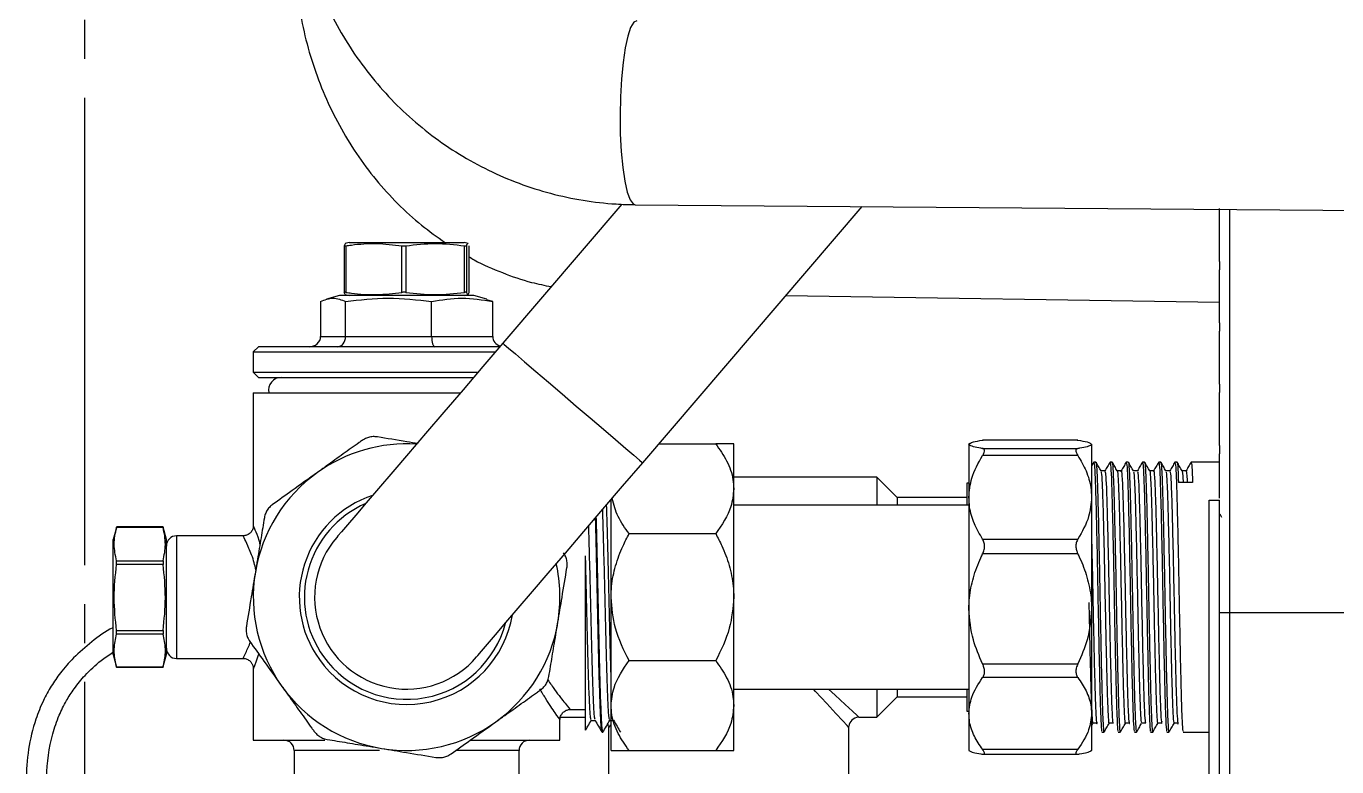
# Model space of a CAD drawing. Extents: x 75 to 2075, y 25 to 1460.
# Drawn here: x 930.8 to 1144.5, y 744.3 to 865.1 of the extents above; entities that cross this region are included whole.
import ezdxf

# ---------------------------------------------------------------- set-up
doc = ezdxf.new("R2010")
doc.units = 0
doc.header["$LTSCALE"] = 5
doc.linetypes.add('SLD-KATı', pattern=[0])
doc.linetypes.add('SLD-MERKEZ', pattern=[19.05, 15.24, -1.27, 1.27, -1.27])
doc.layers.get('0').update_dxf_attribs({"linetype": 'CONTINUOUS'})

msp = doc.modelspace()

# ---------------------------------------------------------------- linework, layer by layer
at = {"color": 7, "linetype": 'SLD-MERKEZ'}
msp.add_line((940.372, 1043.901), (940.372, 444.835), dxfattribs=at)
at = {"color": 7, "linetype": 'SLD-KATı'}
for p, q in [((1027.952, 836.06), (1008.56, 813.392)), ((1030.143, 835.981), (1162.033, 834.951)), ((1031.356, 793.89), (1067.117, 835.692)), ((1125.372, 826.714), (1125.372, 835.34)), ((982.669, 829.28), (982.669, 821.68)), ((982.864, 829.617), (982.67, 829.282)), ((983.494, 829.813), (982.858, 829.642)), ((982.981, 829.282), (982.981, 821.677)), ((983.494, 829.813), (987.871, 829.813)), ((987.871, 829.813), (1002.25, 829.813)), ((992.097, 821.677), (992.097, 829.282)), ((992.764, 829.282), (992.764, 821.677)), ((1002.886, 829.642), (1002.25, 829.813)), ((1002.299, 821.677), (1002.299, 829.282)), ((1002.655, 829.282), (1002.655, 821.677)), ((1003.074, 821.677), (1003.074, 829.282)), ((1003.074, 821.68), (1003.074, 829.28)), ((1125.372, 826.714), (1125.372, 825.34)), ((1125.372, 816.714), (1125.372, 825.34)), ((981.927, 821.146), (979.81, 820.579)), ((1003.817, 821.146), (981.927, 821.146)), ((982.864, 821.342), (982.67, 821.677)), ((982.858, 821.317), (983.494, 821.146)), ((1002.25, 821.146), (1002.886, 821.317)), ((1005.934, 820.579), (1003.817, 821.146)), ((1054.706, 821.185), (1125.372, 820.081)), ((978.842, 820.211), (978.842, 814.479)), ((982.92, 814.479), (982.92, 820.211)), ((996.95, 814.479), (996.95, 820.211)), ((1006.902, 820.211), (1005.903, 820.465)), ((1006.902, 814.479), (1006.902, 820.211)), ((1125.372, 816.714), (1125.372, 815.34)), ((978.842, 814.479), (982.92, 814.479)), ((982.92, 814.479), (996.95, 814.479)), ((996.95, 814.479), (1006.902, 814.479)), ((1125.372, 806.714), (1125.372, 815.34)), ((968.705, 812.813), (967.872, 811.979)), ((967.872, 811.979), (967.872, 808.646)), ((967.872, 811.979), (999.935, 811.979)), ((999.7, 812.813), (968.705, 812.813)), ((1008.064, 812.813), (999.7, 812.813)), ((999.935, 811.979), (1007.351, 811.979)), ((967.872, 808.646), (968.705, 807.813)), ((967.872, 808.646), (1004.499, 808.646)), ((968.705, 807.813), (969.69, 807.813)), ((969.69, 807.813), (1003.787, 807.813)), ((1125.372, 806.714), (1125.372, 805.34)), ((967.872, 805.313), (967.872, 783.593)), ((967.872, 805.313), (1001.648, 805.313)), ((1125.372, 796.714), (1125.372, 805.34)), ((1084.643, 797.052), (1084.539, 796.979)), ((1102.307, 797.591), (1086.77, 797.591)), ((1086.77, 797.591), (1086.86, 797.583)), ((1102.204, 797.6), (1086.86, 797.6)), ((1102.204, 797.593), (1102.307, 797.591)), ((1033.999, 796.979), (1043.263, 796.979)), ((1046.205, 789.657), (1046.205, 796.979)), ((1084.539, 796.907), (1084.539, 788.259)), ((1086.77, 796.223), (1102.307, 796.223)), ((1102.307, 795.07), (1086.77, 795.07)), ((1104.539, 796.907), (1104.539, 788.259)), ((1125.372, 796.714), (1125.372, 795.34)), ((1125.372, 788.104), (1125.372, 795.34)), ((1104.901, 794.006), (1104.539, 793.378)), ((1105.241, 794.013), (1104.911, 794.013)), ((1107.887, 794.013), (1107.557, 794.013)), ((1110.533, 794.013), (1110.203, 794.013)), ((1113.179, 794.013), (1112.849, 794.013)), ((1115.825, 794.013), (1115.495, 794.013)), ((1118.47, 794.013), (1118.141, 794.013)), ((1125.372, 794.013), (1120.786, 794.013)), ((1069.539, 791.563), (1046.205, 791.563)), ((1072.872, 788.229), (1069.539, 791.563)), ((1069.539, 791.563), (1069.539, 786.979)), ((1106.73, 792.581), (1106.075, 792.581)), ((1109.376, 792.581), (1108.721, 792.581)), ((1112.022, 792.581), (1111.367, 792.581)), ((1114.667, 792.581), (1114.013, 792.581)), ((1117.313, 792.581), (1116.659, 792.581)), ((1121.022, 790.687), (1118.707, 790.687)), ((1119.959, 792.581), (1119.304, 792.581)), ((1046.205, 771.979), (1046.205, 789.657)), ((1084.539, 790.563), (1084.205, 790.563)), ((1084.205, 790.563), (1084.205, 786.979)), ((1026.205, 771.979), (1026.205, 787.869)), ((1084.539, 786.979), (1046.205, 786.979)), ((1084.205, 788.229), (1072.872, 788.229)), ((1072.872, 788.229), (1072.872, 786.979)), ((1084.539, 788.259), (1084.539, 770.075)), ((1104.539, 788.259), (1104.539, 770.075)), ((1123.705, 738.284), (1123.705, 787.813)), ((1123.705, 787.813), (1125.372, 787.813)), ((1125.372, 738.284), (1125.372, 787.813)), ((945.559, 783.299), (945.039, 781.357)), ((945.611, 783.495), (945.559, 783.299)), ((953.174, 783.332), (945.57, 783.332)), ((953.154, 783.423), (945.59, 783.423)), ((953.705, 781.357), (953.154, 783.413)), ((1029.148, 782.335), (1043.263, 782.335)), ((945.039, 763.836), (945.039, 781.357)), ((953.705, 763.836), (953.705, 781.357)), ((966.228, 781.979), (955.372, 781.979)), ((1086.77, 781.448), (1102.307, 781.448)), ((945.57, 777.899), (953.174, 777.899)), ((1102.307, 779.023), (1086.77, 779.023)), ((953.174, 777.32), (945.57, 777.32)), ((1026.205, 754.302), (1026.205, 771.979)), ((1046.205, 754.302), (1046.205, 771.979)), ((1084.539, 770.075), (1084.539, 753.006)), ((1104.539, 770.075), (1104.539, 753.006)), ((945.57, 766.543), (953.174, 766.543)), ((953.174, 765.967), (945.57, 765.967)), ((945.039, 762.601), (945.039, 763.836)), ((953.705, 762.601), (953.705, 763.836)), ((945.039, 762.601), (945.59, 760.542)), ((953.185, 760.659), (953.705, 762.601)), ((955.372, 761.979), (966.258, 761.979)), ((1029.148, 761.624), (1043.263, 761.624)), ((1086.77, 761.126), (1102.307, 761.126)), ((945.57, 760.623), (953.174, 760.623)), ((945.59, 760.536), (953.154, 760.536)), ((953.133, 760.464), (953.185, 760.659)), ((967.872, 760.434), (967.872, 748.646)), ((1102.307, 758.85), (1086.77, 758.85)), ((1046.205, 756.979), (1084.539, 756.979)), ((1069.539, 756.979), (1069.539, 752.396)), ((1072.872, 756.979), (1072.872, 755.729)), ((1084.205, 756.979), (1084.205, 753.396)), ((1026.205, 746.979), (1026.205, 754.302)), ((1046.205, 746.979), (1046.205, 754.302)), ((1069.539, 752.396), (1072.872, 755.729)), ((1072.872, 755.729), (1084.205, 755.729)), ((1017.948, 752.396), (1022.039, 752.396)), ((1019.422, 753.646), (1022.039, 753.646)), ((1066.622, 752.396), (1069.539, 752.396)), ((1084.205, 753.396), (1084.539, 753.396)), ((1084.539, 753.006), (1084.539, 746.985)), ((1104.539, 753.006), (1104.539, 746.985)), ((1017.872, 748.646), (1017.872, 752.039)), ((1022.957, 751.879), (1023.608, 751.879)), ((1025.789, 750.729), (1025.789, 742.813)), ((1025.973, 751.879), (1026.625, 751.879)), ((1064.955, 742.813), (1064.955, 750.729)), ((1104.539, 751.008), (1104.759, 751.389)), ((1104.786, 751.481), (1105.448, 751.481)), ((1107.432, 751.481), (1108.094, 751.481)), ((1110.078, 751.481), (1110.739, 751.481)), ((1112.724, 751.481), (1113.385, 751.481)), ((1115.37, 751.481), (1116.031, 751.481)), ((1118.015, 751.481), (1118.677, 751.481)), ((967.872, 748.646), (979.536, 748.646)), ((1003.286, 748.646), (1017.872, 748.646)), ((1024.735, 749.946), (1024.857, 749.946)), ((1106.234, 749.946), (1106.565, 749.946)), ((1108.88, 749.946), (1109.211, 749.946)), ((1111.526, 749.946), (1111.857, 749.946)), ((1114.171, 749.946), (1114.502, 749.946)), ((1116.817, 749.946), (1117.148, 749.946)), ((1119.463, 749.946), (1123.705, 749.946)), ((974.539, 746.979), (974.539, 742.813)), ((1011.205, 742.813), (1011.205, 746.979)), ((1029.148, 746.979), (1043.263, 746.979)), ((1084.539, 746.979), (1084.643, 746.907)), ((1086.77, 747.162), (1102.307, 747.162)), ((1086.86, 746.359), (1102.204, 746.359)), ((1104.434, 746.907), (1104.539, 746.979))]:
    msp.add_line(p, q, dxfattribs=at)
at = {"color": 8, "linetype": 'SLD-KATı'}
for p, q in [((1127.039, 835.224), (1127.039, 769.479)), ((955.372, 781.979), (955.372, 771.979)), ((955.372, 771.979), (955.372, 761.979)), ((1127.039, 769.479), (1187.872, 769.479)), ((988.473, 746.979), (974.539, 746.979)), ((1011.205, 746.979), (1000.941, 746.979))]:
    msp.add_line(p, q, dxfattribs=at)
at = {"color": 8, "linetype": 'SLD-KATı', "flags": 128}
for points in [[(1030.377, 865.98), (1029.905, 865.736), (1029.394, 864.891), (1028.919, 863.477), (1028.498, 861.551), (1028.149, 859.193), (1027.887, 856.498), (1027.722, 853.577)], [(1027.722, 853.577), (1027.661, 850.551), (1027.707, 847.541), (1027.856, 844.673), (1028.105, 842.062), (1028.441, 839.817), (1028.852, 838.029), (1029.321, 836.771), (1029.828, 836.095), (1030.143, 835.981)], [(1008.56, 813.392), (1008.793, 813.193), (1009.483, 812.602), (1010.603, 811.644), (1012.105, 810.359), (1013.929, 808.799), (1015.999, 807.028), (1018.232, 805.118), (1020.535, 803.147), (1022.815, 801.197), (1024.978, 799.347), (1026.935, 797.673), (1028.606, 796.243), (1029.924, 795.116), (1030.833, 794.337), (1031.298, 793.94), (1031.356, 793.89)], [(1064.955, 750.729), (1064.951, 750.734), (1064.675, 751.034), (1063.976, 751.792), (1062.869, 752.993), (1061.379, 754.61), (1059.538, 756.607), (1059.195, 756.979)], [(1061.649, 756.979), (1062.741, 755.972), (1064.358, 754.482), (1065.559, 753.376), (1066.318, 752.677), (1066.617, 752.401), (1066.622, 752.396)], [(1026.205, 751.182), (1026.069, 751.034), (1025.793, 750.734), (1025.789, 750.729)]]:
    msp.add_lwpolyline(points, dxfattribs=at)
at = {"color": 7, "linetype": 'SLD-KATı', "flags": 128}
for points in [[(1008.56, 813.392), (1005.295, 809.576), (1002.077, 805.815), (998.955, 802.165), (995.972, 798.678), (993.173, 795.406), (990.598, 792.396), (988.286, 789.693), (986.268, 787.335), (984.576, 785.357), (983.234, 783.788), (982.261, 782.65), (981.671, 781.961), (981.474, 781.73)], [(1004.27, 762.228), (1004.468, 762.459), (1005.057, 763.149), (1006.03, 764.286), (1007.373, 765.855), (1009.065, 767.833), (1011.082, 770.191), (1013.395, 772.895), (1015.969, 775.904), (1018.769, 779.176), (1021.751, 782.663), (1024.874, 786.313), (1028.091, 790.074), (1031.356, 793.89)], [(1025.783, 750.864), (1025.735, 751.148), (1025.677, 751.329)]]:
    msp.add_lwpolyline(points, dxfattribs=at)
at = {"color": 7, "linetype": 'SLD-KATı'}
for centre, radius, start, end in [((972.455, 805.729), 2.083, 90, 191.53696), ((992.872, 771.979), 25, 86.32369, 125.57962), ((992.872, 771.979), 25, 125.57962, 170.57962), ((992.872, 771.979), 17.5, 108.45107, 215.57962), ((992.872, 771.979), 16.667, 113.61186, 215.57962), ((955.372, 780.313), 1.667, 90, 180), ((992.872, 771.979), 15, 139.45379, 319.45379), ((992.872, 771.979), 25, 170.57962, 215.57962), ((992.872, 771.979), 25, 350.57962, 12.5839), ((992.872, 771.979), 17.5, 215.57962, 350.45651), ((992.872, 771.979), 16.667, 215.57962, 345.29573), ((992.872, 771.979), 25, 305.57962, 350.57962), ((955.372, 763.646), 1.667, 180, 270), ((992.872, 771.979), 25, 215.57962, 260.57962), ((1066.622, 750.729), 1.667, 94.64052, 173.86077), ((992.872, 771.979), 25, 260.57962, 305.57962), ((972.872, 746.979), 1.667, 0, 90), ((1012.872, 746.979), 1.667, 90, 180)]:
    msp.add_arc(centre, radius, start, end, dxfattribs=at)
for centre, major_axis, ratio, start_param, end_param in [((976.972, 814.479), (1.871, 0), 0.890964, 4.712389, 6.2831853), ((981.593, 814.479), (0, 1.667), 0.7961317, 3.1415927, 4.712389), ((997.494, 814.479), (0, 1.667), 0.3262482, 1.5707963, 3.1415927), ((1008.772, 814.479), (1.871, 0), 0.890964, 3.1415927, 4.3711011)]:
    msp.add_ellipse(centre, major_axis=major_axis, ratio=ratio, start_param=start_param, end_param=end_param, dxfattribs=at)
for points, knots in [([(974.539, 892.646), (974.558, 891.535), (974.609, 888.601), (975.132, 883.863), (976.222, 878.498), (977.826, 873.263), (979.92, 868.209), (982.487, 863.383), (985.502, 858.829), (988.937, 854.591), (992.76, 850.708), (996.934, 847.217), (1001.422, 844.149), (1006.18, 841.533), (1011.164, 839.394), (1016.329, 837.749), (1021.624, 836.623), (1026.251, 836.078), (1029.097, 836.007), (1030.143, 835.981)], [0, 0, 0, 0, 0.0376959, 0.099551, 0.1614232, 0.2232923, 0.2851542, 0.3470029, 0.4088359, 0.470647, 0.5324353, 0.5941977, 0.6559321, 0.7176394, 0.7793195, 0.8409744, 0.9026074, 0.9642222, 1, 1, 1, 1]), ([(974.539, 878.313), (974.555, 877.237), (974.6, 874.323), (975.067, 869.587), (976.062, 864.168), (977.535, 858.878), (979.465, 853.766), (981.837, 848.883), (984.631, 844.279), (987.818, 839.996), (991.375, 836.09), (995.141, 832.64), (997.857, 830.729), (999.159, 829.813)], [0, 0, 0, 0, 0.0557967, 0.1511971, 0.2466774, 0.3421818, 0.4376739, 0.5331074, 0.6284226, 0.7235512, 0.8184173, 0.9129449, 1, 1, 1, 1]), ([(982.67, 829.282), (982.674, 829.274), (982.682, 829.259), (982.784, 829.258), (982.897, 829.27), (982.969, 829.28), (982.981, 829.282)], [0, 0, 0, 0, 0.31390075, 0.62793977, 0.93959559, 1, 1, 1, 1]), ([(982.981, 829.282), (983.273, 829.324), (984.92, 829.559), (987.975, 829.772), (990.716, 829.446), (992.097, 829.282)], [0, 0, 0, 0, 0.0965648, 0.5449691, 1, 1, 1, 1]), ([(992.097, 829.282), (992.163, 829.274), (992.294, 829.259), (992.518, 829.258), (992.674, 829.27), (992.751, 829.28), (992.764, 829.282)], [0, 0, 0, 0, 0.3139004, 0.6279439, 0.9396067, 1, 1, 1, 1]), ([(992.764, 829.282), (994.339, 829.463), (997.518, 829.828), (1000.696, 829.465), (1002.299, 829.282)], [0, 0, 0, 0, 0.4957234, 1, 1, 1, 1]), ([(1002.299, 829.282), (1002.361, 829.274), (1002.483, 829.259), (1002.605, 829.258), (1002.649, 829.27), (1002.654, 829.28), (1002.655, 829.282)], [0, 0, 0, 0, 0.31390461, 0.62794184, 0.93960029, 1, 1, 1, 1]), ([(1002.655, 829.282), (1002.724, 829.515), (1002.799, 829.766), (1002.874, 829.627), (1002.879, 829.617)], [0, 0, 0, 0, 0.9248784, 1, 1, 1, 1]), ([(1003.074, 827.466), (1003.342, 827.307), (1005.066, 826.277), (1008.464, 824.857), (1012.666, 823.363), (1015.375, 822.825), (1016.447, 822.613)], [0, 0, 0, 0, 0.0648548, 0.4181043, 0.7695585, 1, 1, 1, 1]), ([(982.981, 821.677), (982.923, 821.685), (982.807, 821.7), (982.699, 821.701), (982.668, 821.689), (982.67, 821.679), (982.67, 821.677)], [0, 0, 0, 0, 0.3139057, 0.6279402, 0.9396034, 1, 1, 1, 1]), ([(982.92, 820.211), (985.236, 820.469), (989.912, 820.988), (994.589, 820.472), (996.95, 820.211)], [0, 0, 0, 0, 0.4952161, 1, 1, 1, 1]), ([(982.981, 821.677), (983.275, 821.635), (984.925, 821.399), (987.979, 821.187), (990.718, 821.513), (992.097, 821.677)], [0, 0, 0, 0, 0.0974397, 0.5454156, 1, 1, 1, 1]), ([(992.764, 821.677), (992.696, 821.685), (992.56, 821.7), (992.336, 821.701), (992.183, 821.689), (992.109, 821.679), (992.097, 821.677)], [0, 0, 0, 0, 0.3139039, 0.6279362, 0.9395933, 1, 1, 1, 1]), ([(992.764, 821.677), (994.339, 821.496), (997.518, 821.131), (1000.696, 821.494), (1002.299, 821.677)], [0, 0, 0, 0, 0.4957234, 1, 1, 1, 1]), ([(996.95, 820.211), (998.593, 820.469), (1001.91, 820.988), (1005.227, 820.472), (1006.902, 820.211)], [0, 0, 0, 0, 0.4952161, 1, 1, 1, 1]), ([(1002.655, 821.677), (1002.645, 821.685), (1002.626, 821.7), (1002.509, 821.701), (1002.387, 821.689), (1002.312, 821.679), (1002.299, 821.677)], [0, 0, 0, 0, 0.31389953, 0.62793441, 0.93959961, 1, 1, 1, 1]), ([(1002.655, 821.677), (1002.724, 821.496), (1002.864, 821.131), (1003.003, 821.494), (1003.074, 821.677)], [0, 0, 0, 0, 0.4957237, 1, 1, 1, 1]), ([(985.625, 797.534), (985.458, 797.414), (984.461, 796.701), (982.542, 795.328), (980.233, 793.676), (978.809, 792.658), (978.326, 792.312)], [0, 0, 0, 0, 0.0732684, 0.4365432, 0.8088725, 1, 1, 1, 1]), ([(988.11, 798.111), (987.875, 798.136), (987.405, 798.187), (986.651, 798.056), (986.048, 797.813), (985.746, 797.614), (985.625, 797.534)], [0, 0, 0, 0, 0.280697, 0.5628419, 0.8257605, 1, 1, 1, 1]), ([(994.736, 797.012), (994.122, 797.114), (991.809, 797.498), (989.677, 797.851), (988.11, 798.111)], [0, 0, 0, 0, 0.2651447, 1, 1, 1, 1]), ([(1084.539, 796.907), (1084.679, 797.038), (1084.934, 797.275), (1086.201, 797.493), (1086.77, 797.591)], [0, 0, 0, 0, 0.5510093, 1, 1, 1, 1]), ([(1102.307, 797.591), (1102.876, 797.493), (1104.143, 797.275), (1104.398, 797.038), (1104.539, 796.907)], [0, 0, 0, 0, 0.4489905, 1, 1, 1, 1]), ([(1043.263, 796.979), (1043.903, 796.068), (1045.206, 794.216), (1046.097, 791.697), (1046.179, 790.152), (1046.205, 789.657)], [0, 0, 0, 0, 0.3967455, 0.8067472, 1, 1, 1, 1]), ([(1046.205, 796.979), (1046.187, 796.979), (1046.134, 796.979), (1045.544, 796.979), (1044.488, 796.979), (1043.607, 796.979), (1043.263, 796.979)], [0, 0, 0, 0, 0.163832, 0.4746303, 0.7943884, 1, 1, 1, 1]), ([(1086.77, 796.223), (1086.673, 796.239), (1086.092, 796.332), (1085.208, 796.512), (1084.611, 796.728), (1084.557, 796.861), (1084.539, 796.907)], [0, 0, 0, 0, 0.0732653, 0.4365435, 0.8088705, 1, 1, 1, 1]), ([(1084.539, 788.259), (1084.63, 789.311), (1084.836, 791.677), (1086.079, 793.859), (1086.77, 795.07)], [0, 0, 0, 0, 0.4446402, 1, 1, 1, 1]), ([(1086.77, 795.07), (1086.868, 795.24), (1087.063, 795.581), (1087.117, 795.964), (1086.992, 796.166), (1086.833, 796.207), (1086.77, 796.223)], [0, 0, 0, 0, 0.280711, 0.5628309, 0.8257546, 1, 1, 1, 1]), ([(1102.307, 796.223), (1102.209, 796.191), (1102.014, 796.128), (1101.96, 795.821), (1102.085, 795.442), (1102.244, 795.176), (1102.307, 795.07)], [0, 0, 0, 0, 0.280688, 0.5628247, 0.8257372, 1, 1, 1, 1]), ([(1104.539, 796.907), (1104.52, 796.861), (1104.468, 796.73), (1103.878, 796.514), (1102.998, 796.334), (1102.404, 796.239), (1102.307, 796.223)], [0, 0, 0, 0, 0.19112779, 0.55370519, 0.92673535, 1, 1, 1, 1]), ([(1102.307, 795.07), (1102.784, 794.243), (1103.75, 792.569), (1104.441, 790.246), (1104.513, 788.79), (1104.539, 788.259)], [0, 0, 0, 0, 0.38241209, 0.77465654, 1, 1, 1, 1]), ([(1104.911, 793.87), (1104.94, 793.829), (1105.008, 793.735), (1105.121, 791.594), (1105.237, 787.965), (1105.351, 783.06), (1105.474, 777.32), (1105.587, 771.158), (1105.703, 765.059), (1105.826, 759.505), (1105.937, 754.883), (1106.056, 751.658), (1106.158, 750.003), (1106.215, 750.115), (1106.234, 750.153)], [0, 0, 0, 0, 0.068306, 0.1578522, 0.2461325, 0.3341422, 0.4237172, 0.5115031, 0.6000302, 0.6895219, 0.7769998, 0.8659482, 0.9552469, 1, 1, 1, 1]), ([(1105.241, 793.882), (1105.249, 793.922), (1105.294, 794.174), (1105.381, 792.978), (1105.503, 790.275), (1105.614, 786.017), (1105.734, 780.723), (1105.854, 774.741), (1105.965, 768.55), (1106.086, 762.621), (1106.205, 757.425), (1106.316, 753.305), (1106.439, 750.769), (1106.524, 749.71), (1106.57, 750.038), (1106.578, 750.094)], [0, 0, 0, 0, 0.0170194, 0.1048264, 0.1933632, 0.2799016, 0.3680874, 0.456393, 0.5428927, 0.631352, 0.719319, 0.8059756, 0.8945999, 0.9821252, 1, 1, 1, 1]), ([(1106.082, 792.569), (1105.943, 792.809), (1105.665, 793.29), (1105.388, 793.771), (1105.249, 794.011)], [0, 0, 0, 0, 0.4999983, 1, 1, 1, 1]), ([(1107.547, 794.006), (1107.409, 793.768), (1107.135, 793.292), (1106.86, 792.817), (1106.724, 792.581)], [0, 0, 0, 0, 0.5025508, 1, 1, 1, 1]), ([(1107.557, 793.87), (1107.586, 793.829), (1107.654, 793.735), (1107.767, 791.594), (1107.883, 787.965), (1107.997, 783.06), (1108.12, 777.32), (1108.232, 771.158), (1108.349, 765.059), (1108.472, 759.505), (1108.583, 754.883), (1108.702, 751.658), (1108.804, 750.003), (1108.861, 750.115), (1108.88, 750.153)], [0, 0, 0, 0, 0.068306, 0.1578522, 0.2461325, 0.3341422, 0.4237172, 0.5115031, 0.6000302, 0.6895219, 0.7769998, 0.8659482, 0.9552469, 1, 1, 1, 1]), ([(1107.887, 793.882), (1107.895, 793.922), (1107.94, 794.174), (1108.027, 792.978), (1108.149, 790.275), (1108.259, 786.017), (1108.379, 780.723), (1108.5, 774.741), (1108.61, 768.55), (1108.732, 762.621), (1108.851, 757.425), (1108.962, 753.306), (1109.085, 750.768), (1109.17, 749.709), (1109.217, 750.041), (1109.225, 750.099)], [0, 0, 0, 0, 0.0170087, 0.1047603, 0.1932413, 0.2797251, 0.3678553, 0.4561053, 0.5425505, 0.630954, 0.7188656, 0.8054675, 0.8940359, 0.981506, 1, 1, 1, 1]), ([(1108.728, 792.568), (1108.589, 792.809), (1108.312, 793.289), (1108.034, 793.77), (1107.895, 794.01)], [0, 0, 0, 0, 0.4999991, 1, 1, 1, 1]), ([(1110.193, 794.006), (1110.055, 793.768), (1109.78, 793.292), (1109.506, 792.817), (1109.369, 792.581)], [0, 0, 0, 0, 0.5025508, 1, 1, 1, 1]), ([(1110.203, 793.87), (1110.232, 793.829), (1110.299, 793.735), (1110.413, 791.594), (1110.529, 787.965), (1110.643, 783.06), (1110.766, 777.32), (1110.878, 771.158), (1110.995, 765.059), (1111.118, 759.505), (1111.228, 754.883), (1111.348, 751.658), (1111.45, 750.003), (1111.507, 750.115), (1111.526, 750.153)], [0, 0, 0, 0, 0.068306, 0.1578522, 0.2461325, 0.3341422, 0.4237172, 0.5115031, 0.6000302, 0.6895219, 0.7769998, 0.8659482, 0.9552469, 1, 1, 1, 1]), ([(1110.533, 793.882), (1110.54, 793.922), (1110.586, 794.174), (1110.672, 792.978), (1110.795, 790.275), (1110.905, 786.017), (1111.025, 780.723), (1111.146, 774.741), (1111.256, 768.55), (1111.378, 762.621), (1111.497, 757.425), (1111.608, 753.305), (1111.731, 750.769), (1111.816, 749.71), (1111.862, 750.039), (1111.87, 750.095)], [0, 0, 0, 0, 0.01701783, 0.10481661, 0.19334512, 0.27987547, 0.36805299, 0.45635037, 0.54284206, 0.63129305, 0.71925188, 0.80590038, 0.8945164, 0.98203349, 1, 1, 1, 1]), ([(1111.375, 792.567), (1111.236, 792.807), (1110.958, 793.288), (1110.681, 793.769), (1110.542, 794.009)], [0, 0, 0, 0, 0.499975, 1, 1, 1, 1]), ([(1112.839, 794.006), (1112.701, 793.768), (1112.426, 793.292), (1112.152, 792.817), (1112.015, 792.581)], [0, 0, 0, 0, 0.5025518, 1, 1, 1, 1]), ([(1112.849, 793.87), (1112.878, 793.829), (1112.945, 793.735), (1113.059, 791.594), (1113.174, 787.965), (1113.288, 783.06), (1113.411, 777.32), (1113.524, 771.158), (1113.641, 765.059), (1113.763, 759.505), (1113.874, 754.883), (1113.994, 751.658), (1114.095, 750.003), (1114.152, 750.115), (1114.171, 750.153)], [0, 0, 0, 0, 0.06830602, 0.15785217, 0.24613251, 0.33414224, 0.42371721, 0.51150309, 0.60003024, 0.68952186, 0.77699981, 0.86594825, 0.95524687, 1, 1, 1, 1]), ([(1113.179, 793.882), (1113.186, 793.922), (1113.232, 794.174), (1113.318, 792.978), (1113.44, 790.275), (1113.551, 786.017), (1113.671, 780.723), (1113.792, 774.741), (1113.902, 768.55), (1114.024, 762.621), (1114.142, 757.425), (1114.254, 753.305), (1114.376, 750.77), (1114.462, 749.71), (1114.508, 750.037), (1114.515, 750.092)], [0, 0, 0, 0, 0.01702319, 0.10484964, 0.19340605, 0.27996366, 0.36816897, 0.45649417, 0.54301312, 0.63149198, 0.71947853, 0.80615433, 0.89479827, 0.98234294, 1, 1, 1, 1]), ([(1114.019, 792.569), (1113.88, 792.81), (1113.603, 793.29), (1113.325, 793.771), (1113.186, 794.011)], [0, 0, 0, 0, 0.4999982, 1, 1, 1, 1]), ([(1114.019, 792.549), (1114.02, 792.554), (1114.06, 792.749), (1114.139, 791.673), (1114.262, 789.254), (1114.372, 785.319), (1114.492, 780.413), (1114.613, 774.84), (1114.723, 769.051), (1114.845, 763.485), (1114.964, 758.584), (1115.075, 754.677), (1115.197, 752.226), (1115.285, 751.18), (1115.333, 751.477), (1115.343, 751.538)], [0, 0, 0, 0, 0.0023711, 0.0909699, 0.1804731, 0.2679573, 0.3569673, 0.4462664, 0.5336573, 0.6229739, 0.711961, 0.7994569, 0.8889697, 0.9775381, 1, 1, 1, 1]), ([(1115.485, 794.006), (1115.347, 793.768), (1115.072, 793.292), (1114.798, 792.817), (1114.661, 792.581)], [0, 0, 0, 0, 0.5025499, 1, 1, 1, 1]), ([(1115.495, 793.87), (1115.524, 793.829), (1115.591, 793.735), (1115.705, 791.594), (1115.82, 787.965), (1115.934, 783.06), (1116.057, 777.32), (1116.17, 771.158), (1116.287, 765.059), (1116.409, 759.505), (1116.52, 754.883), (1116.639, 751.658), (1116.741, 750.003), (1116.798, 750.115), (1116.817, 750.153)], [0, 0, 0, 0, 0.068306, 0.1578522, 0.2461325, 0.3341422, 0.4237172, 0.5115031, 0.6000302, 0.6895219, 0.7769998, 0.8659482, 0.9552469, 1, 1, 1, 1]), ([(1115.825, 793.882), (1115.832, 793.922), (1115.878, 794.174), (1115.964, 792.978), (1116.086, 790.275), (1116.197, 786.017), (1116.317, 780.723), (1116.438, 774.741), (1116.548, 768.55), (1116.67, 762.621), (1116.788, 757.425), (1116.9, 753.305), (1117.022, 750.769), (1117.108, 749.71), (1117.154, 750.038), (1117.162, 750.094)], [0, 0, 0, 0, 0.01701851, 0.10482085, 0.19335295, 0.2798868, 0.36806789, 0.45636885, 0.54286404, 0.63131861, 0.719281, 0.80593301, 0.89455261, 0.98207325, 1, 1, 1, 1]), ([(1116.665, 792.569), (1116.527, 792.809), (1116.249, 793.29), (1115.971, 793.77), (1115.833, 794.011)], [0, 0, 0, 0, 0.4999748, 1, 1, 1, 1]), ([(1118.13, 794.006), (1117.992, 793.768), (1117.718, 793.292), (1117.443, 792.817), (1117.307, 792.581)], [0, 0, 0, 0, 0.5025508, 1, 1, 1, 1]), ([(1118.141, 793.87), (1118.17, 793.829), (1118.237, 793.735), (1118.351, 791.594), (1118.466, 787.965), (1118.58, 783.06), (1118.703, 777.32), (1118.816, 771.158), (1118.933, 765.059), (1119.055, 759.505), (1119.166, 754.883), (1119.285, 751.658), (1119.387, 750.003), (1119.444, 750.115), (1119.463, 750.153)], [0, 0, 0, 0, 0.068306, 0.1578522, 0.2461325, 0.3341422, 0.4237172, 0.5115031, 0.6000302, 0.6895219, 0.7769998, 0.8659482, 0.9552469, 1, 1, 1, 1]), ([(1118.47, 793.882), (1118.478, 793.922), (1118.524, 794.172), (1118.602, 793.14), (1118.675, 791.443), (1118.707, 790.687)], [0, 0, 0, 0, 0.09702707, 0.59761152, 1, 1, 1, 1]), ([(1119.312, 792.568), (1119.173, 792.808), (1118.896, 793.288), (1118.618, 793.769), (1118.479, 794.009)], [0, 0, 0, 0, 0.4999737, 1, 1, 1, 1]), ([(1120.776, 794.006), (1120.638, 793.768), (1120.364, 793.292), (1120.089, 792.817), (1119.953, 792.581)], [0, 0, 0, 0, 0.5025518, 1, 1, 1, 1]), ([(1120.786, 793.87), (1120.815, 793.829), (1120.883, 793.735), (1120.965, 792.193), (1121.013, 790.915), (1121.022, 790.687)], [0, 0, 0, 0, 0.3853299, 0.8904803, 1, 1, 1, 1]), ([(978.326, 792.312), (976.928, 791.312), (974.391, 789.497), (972.069, 787.836), (971.027, 787.09)], [0, 0, 0, 0, 0.5510113, 1, 1, 1, 1]), ([(1106.083, 792.43), (1106.111, 792.349), (1106.179, 792.159), (1106.292, 790.012), (1106.406, 786.482), (1106.522, 781.79), (1106.644, 776.359), (1106.756, 770.583), (1106.874, 764.914), (1106.996, 759.799), (1107.107, 755.596), (1107.227, 752.729), (1107.328, 751.32), (1107.386, 751.516), (1107.406, 751.583)], [0, 0, 0, 0, 0.0674283, 0.1569804, 0.244916, 0.3332244, 0.4227378, 0.5102884, 0.5990595, 0.6884223, 0.7757855, 0.8649145, 0.9540181, 1, 1, 1, 1]), ([(1106.73, 792.504), (1106.764, 792.416), (1106.835, 792.227), (1106.954, 790.019), (1107.067, 786.48), (1107.183, 781.791), (1107.306, 776.359), (1107.417, 770.583), (1107.536, 764.914), (1107.658, 759.798), (1107.768, 755.601), (1107.889, 752.711), (1107.999, 751.248), (1108.066, 751.508), (1108.094, 751.619)], [0, 0, 0, 0, 0.0756788, 0.1624856, 0.2477255, 0.3333269, 0.4200963, 0.504963, 0.5910128, 0.6776361, 0.7623212, 0.8487179, 0.93509, 1, 1, 1, 1]), ([(1108.728, 792.454), (1108.735, 792.478), (1108.78, 792.64), (1108.867, 791.396), (1108.988, 788.716), (1109.099, 784.609), (1109.22, 779.572), (1109.339, 773.935), (1109.45, 768.152), (1109.572, 762.662), (1109.689, 757.901), (1109.802, 754.176), (1109.925, 751.986), (1110.005, 751.109), (1110.048, 751.435), (1110.052, 751.467)], [0, 0, 0, 0, 0.0156504, 0.1045871, 0.1938853, 0.2812459, 0.3705002, 0.4594988, 0.5469419, 0.6364062, 0.7249994, 0.8127207, 0.9022843, 0.9903685, 1, 1, 1, 1]), ([(1109.375, 792.416), (1109.387, 792.463), (1109.436, 792.666), (1109.528, 791.414), (1109.65, 788.712), (1109.76, 784.61), (1109.881, 779.571), (1110.001, 773.935), (1110.111, 768.152), (1110.234, 762.663), (1110.351, 757.899), (1110.463, 754.185), (1110.586, 751.952), (1110.675, 751.102), (1110.727, 751.544), (1110.74, 751.656)], [0, 0, 0, 0, 0.0259449, 0.1121553, 0.1987161, 0.2833988, 0.3699171, 0.4561876, 0.5409502, 0.6276721, 0.7135483, 0.7985814, 0.8853995, 0.9707833, 1, 1, 1, 1]), ([(1111.375, 792.381), (1111.398, 792.359), (1111.458, 792.299), (1111.565, 790.439), (1111.681, 787.124), (1111.794, 782.581), (1111.917, 777.245), (1112.031, 771.492), (1112.147, 765.776), (1112.269, 760.548), (1112.381, 756.18), (1112.499, 753.082), (1112.608, 751.418), (1112.672, 751.517), (1112.697, 751.557)], [0, 0, 0, 0, 0.0524893, 0.1420637, 0.2305371, 0.3184721, 0.4081047, 0.4960624, 0.5845101, 0.6740899, 0.7616858, 0.8505838, 0.9400009, 1, 1, 1, 1]), ([(1112.022, 792.429), (1112.049, 792.409), (1112.114, 792.362), (1112.226, 790.448), (1112.342, 787.121), (1112.456, 782.581), (1112.579, 777.245), (1112.692, 771.492), (1112.808, 765.776), (1112.931, 760.547), (1113.042, 756.184), (1113.161, 753.067), (1113.279, 751.325), (1113.351, 751.467), (1113.385, 751.535)], [0, 0, 0, 0, 0.06215809, 0.14891135, 0.23459852, 0.31976405, 0.40657233, 0.49176138, 0.57742347, 0.66418195, 0.74901909, 0.8351173, 0.92171826, 1, 1, 1, 1]), ([(1114.667, 792.482), (1114.673, 792.513), (1114.717, 792.76), (1114.801, 791.696), (1114.923, 789.248), (1115.034, 785.321), (1115.153, 780.412), (1115.274, 774.841), (1115.385, 769.051), (1115.506, 763.485), (1115.625, 758.583), (1115.736, 754.684), (1115.859, 752.199), (1115.956, 751.146), (1116.013, 751.544), (1116.032, 751.675)], [0, 0, 0, 0, 0.012682, 0.0985319, 0.185258, 0.2700268, 0.3562763, 0.4428048, 0.5274841, 0.6140294, 0.7002554, 0.7850366, 0.871772, 0.9575923, 1, 1, 1, 1]), ([(1116.666, 792.377), (1116.683, 792.391), (1116.737, 792.437), (1116.837, 790.829), (1116.956, 787.739), (1117.067, 783.352), (1117.19, 778.118), (1117.306, 772.399), (1117.419, 766.649), (1117.542, 761.319), (1117.655, 756.793), (1117.772, 753.473), (1117.888, 751.529), (1117.957, 751.504), (1117.989, 751.493)], [0, 0, 0, 0, 0.0392639, 0.1286283, 0.2174337, 0.3049825, 0.3945037, 0.482852, 0.5707746, 0.6603412, 0.7481805, 0.8366209, 0.9261205, 1, 1, 1, 1]), ([(1117.313, 792.391), (1117.335, 792.416), (1117.394, 792.485), (1117.499, 790.84), (1117.617, 787.736), (1117.729, 783.353), (1117.851, 778.118), (1117.967, 772.399), (1118.081, 766.65), (1118.204, 761.315), (1118.317, 756.807), (1118.433, 753.417), (1118.556, 751.632), (1118.632, 751.047), (1118.674, 751.504), (1118.677, 751.538)], [0, 0, 0, 0, 0.0486609, 0.1352843, 0.2213656, 0.3062289, 0.3930041, 0.4786423, 0.5638679, 0.6506857, 0.7358318, 0.8215593, 0.9083136, 0.9931309, 1, 1, 1, 1]), ([(1119.312, 792.478), (1119.345, 792.395), (1119.397, 792.265), (1119.451, 791.104), (1119.47, 790.687)], [0, 0, 0, 0, 0.6405516, 1, 1, 1, 1]), ([(1119.959, 792.577), (1119.997, 792.49), (1120.053, 792.359), (1120.112, 791.101), (1120.132, 790.687)], [0, 0, 0, 0, 0.6715368, 1, 1, 1, 1]), ([(1046.205, 789.657), (1046.111, 788.676), (1045.865, 786.105), (1044.257, 783.776), (1043.263, 782.335)], [0, 0, 0, 0, 0.3814171, 1, 1, 1, 1]), ([(971.027, 787.09), (970.843, 786.942), (970.475, 786.645), (970.034, 786.019), (969.779, 785.421), (969.707, 785.066), (969.678, 784.925)], [0, 0, 0, 0, 0.28068465, 0.56282381, 0.82574087, 1, 1, 1, 1]), ([(1026.205, 759.391), (1026.158, 761.072), (1026.061, 764.474), (1025.911, 770.61), (1025.767, 776.805), (1025.618, 782.616), (1025.522, 785.565), (1025.475, 787.016)], [0, 0, 0, 0, 0.1978444, 0.4004122, 0.6012596, 0.8039448, 1, 1, 1, 1]), ([(1029.148, 782.335), (1028.489, 783.244), (1027.176, 785.059), (1026.638, 787.062), (1026.369, 788.061)], [0, 0, 0, 0, 0.5012652, 1, 1, 1, 1]), ([(1086.77, 781.448), (1086.293, 782.274), (1085.328, 783.949), (1084.636, 786.272), (1084.565, 787.728), (1084.539, 788.259)], [0, 0, 0, 0, 0.3824093, 0.774651, 1, 1, 1, 1]), ([(1104.539, 788.259), (1104.447, 787.207), (1104.241, 784.84), (1102.998, 782.659), (1102.307, 781.448)], [0, 0, 0, 0, 0.4446451, 1, 1, 1, 1]), ([(969.678, 784.925), (969.5, 783.85), (969.139, 781.674), (968.638, 778.654), (968.324, 776.762), (968.209, 776.071)], [0, 0, 0, 0, 0.3824111, 0.7746506, 1, 1, 1, 1]), ([(1024.715, 750.154), (1024.677, 750.263), (1024.59, 750.515), (1024.457, 753.311), (1024.306, 757.847), (1024.162, 763.778), (1024.011, 770.472), (1023.867, 777.232), (1023.751, 782.271), (1023.689, 784.435), (1023.675, 784.912)], [0, 0, 0, 0, 0.1079445, 0.2494638, 0.391898, 0.5333091, 0.67584, 0.8171594, 0.9597709, 1, 1, 1, 1]), ([(1024.857, 750.048), (1024.813, 750.167), (1024.719, 750.418), (1024.58, 753.301), (1024.429, 757.849), (1024.285, 763.778), (1024.134, 770.472), (1023.99, 777.235), (1023.873, 782.324), (1023.809, 784.53), (1023.794, 785.051)], [0, 0, 0, 0, 0.1237967, 0.2622077, 0.4015135, 0.5398186, 0.6792191, 0.8174345, 0.9569138, 1, 1, 1, 1]), ([(1025.974, 751.973), (1025.929, 752.081), (1025.836, 752.309), (1025.696, 754.94), (1025.545, 759.089), (1025.401, 764.499), (1025.25, 770.596), (1025.106, 776.803), (1024.964, 782.325), (1024.876, 785.051), (1024.837, 786.27)], [0, 0, 0, 0, 0.1157178, 0.2450959, 0.3753113, 0.5045916, 0.634894, 0.7640898, 0.8944677, 1, 1, 1, 1]), ([(1125.763, 784.963), (1125.715, 785.122), (1125.648, 785.344), (1125.433, 785.518), (1125.372, 785.568)], [0, 0, 0, 0, 0.71244211, 1, 1, 1, 1]), ([(945.57, 777.899), (945.388, 778.797), (945.023, 780.608), (945.386, 782.419), (945.57, 783.332)], [0, 0, 0, 0, 0.49572286, 1, 1, 1, 1]), ([(945.57, 783.332), (945.578, 783.365), (945.591, 783.419), (945.59, 783.416), (945.59, 783.415)], [0, 0, 0, 0, 0.6221537, 1, 1, 1, 1]), ([(953.154, 783.413), (953.153, 783.417), (953.151, 783.427), (953.162, 783.38), (953.173, 783.339), (953.174, 783.332)], [0, 0, 0, 0, 0.3571537, 0.8956949, 1, 1, 1, 1]), ([(953.174, 777.899), (953.355, 778.797), (953.721, 780.608), (953.357, 782.419), (953.174, 783.332)], [0, 0, 0, 0, 0.49572286, 1, 1, 1, 1]), ([(967.843, 783.594), (967.848, 783.519), (967.867, 783.254), (967.681, 782.818), (967.322, 782.362), (966.808, 782.043), (966.412, 782.003), (966.219, 781.983)], [0, 0, 0, 0, 0.08854, 0.3115807, 0.5351957, 0.7721183, 1, 1, 1, 1]), ([(1023.598, 752.076), (1023.56, 752.174), (1023.474, 752.404), (1023.341, 754.949), (1023.19, 759.087), (1023.046, 764.498), (1022.895, 770.605), (1022.751, 776.768), (1022.637, 781.306), (1022.576, 783.231), (1022.564, 783.613)], [0, 0, 0, 0, 0.10742, 0.249812, 0.3931254, 0.5354098, 0.6788189, 0.8210102, 0.9645025, 1, 1, 1, 1]), ([(1026.205, 771.979), (1026.223, 772.573), (1026.276, 774.294), (1026.867, 777.132), (1027.923, 779.984), (1028.803, 781.674), (1029.148, 782.335)], [0, 0, 0, 0, 0.16383558, 0.4746368, 0.79439062, 1, 1, 1, 1]), ([(1043.263, 782.335), (1043.607, 781.674), (1044.474, 780.011), (1045.535, 777.162), (1046.133, 774.324), (1046.187, 772.573), (1046.205, 771.979)], [0, 0, 0, 0, 0.2056105, 0.5170056, 0.836163, 1, 1, 1, 1]), ([(1086.77, 779.023), (1086.868, 779.259), (1087.063, 779.733), (1087.117, 780.472), (1086.992, 781.051), (1086.833, 781.335), (1086.77, 781.448)], [0, 0, 0, 0, 0.2807181, 0.5628267, 0.8257343, 1, 1, 1, 1]), ([(1102.307, 781.448), (1102.209, 781.26), (1102.014, 780.883), (1101.96, 780.171), (1102.085, 779.529), (1102.244, 779.167), (1102.307, 779.023)], [0, 0, 0, 0, 0.2806813, 0.56282338, 0.82573365, 1, 1, 1, 1]), ([(1104.539, 781.586), (1104.562, 780.613), (1104.625, 777.971), (1104.726, 773.007), (1104.838, 767.266), (1104.961, 761.858), (1105.076, 757.244), (1105.191, 753.72), (1105.314, 751.748), (1105.395, 751.067), (1105.441, 751.527), (1105.448, 751.6)], [0, 0, 0, 0, 0.07511441, 0.20403747, 0.33155203, 0.46180208, 0.59000224, 0.71817358, 0.84842505, 0.97595969, 1, 1, 1, 1]), ([(945.57, 777.32), (945.577, 777.393), (945.593, 777.539), (945.593, 777.735), (945.582, 777.847), (945.571, 777.892), (945.57, 777.899)], [0, 0, 0, 0, 0.3138218, 0.6279388, 0.939613, 1, 1, 1, 1]), ([(953.174, 777.899), (953.167, 777.856), (953.151, 777.771), (953.15, 777.578), (953.162, 777.42), (953.173, 777.334), (953.174, 777.32)], [0, 0, 0, 0, 0.3138769, 0.6279161, 0.9396775, 1, 1, 1, 1]), ([(1019.004, 776.741), (1019.029, 776.976), (1019.079, 777.447), (1018.948, 778.201), (1018.706, 778.804), (1018.506, 779.106), (1018.426, 779.226)], [0, 0, 0, 0, 0.2806914, 0.5628279, 0.8257538, 1, 1, 1, 1]), ([(1022.039, 750.276), (1022.039, 750.275), (1022.039, 750.173), (1022.039, 750.537), (1022.039, 751.414), (1022.039, 752.937), (1022.039, 754.998), (1022.039, 757.504), (1022.039, 760.422), (1022.039, 763.603), (1022.039, 767.02), (1022.039, 770.496), (1022.039, 774.011), (1022.039, 776.741), (1022.039, 778.273), (1022.039, 778.704)], [0, 0, 0, 0, 0.00102837, 0.0918921, 0.18019369, 0.27109971, 0.35841445, 0.44833094, 0.53450314, 0.62324844, 0.70808609, 0.79543585, 0.8794816, 0.96606786, 1, 1, 1, 1]), ([(1022.957, 751.973), (1022.913, 752.081), (1022.819, 752.309), (1022.679, 754.94), (1022.529, 759.088), (1022.384, 764.503), (1022.233, 770.583), (1022.122, 775.451), (1022.055, 778.051), (1022.039, 778.704)], [0, 0, 0, 0, 0.1433094, 0.3035363, 0.4647999, 0.6249057, 0.7862772, 0.9462782, 1, 1, 1, 1]), ([(1084.539, 770.075), (1084.557, 770.667), (1084.61, 772.383), (1085.199, 775.213), (1086.079, 777.569), (1086.673, 778.818), (1086.77, 779.023)], [0, 0, 0, 0, 0.1911312, 0.5537125, 0.9267418, 1, 1, 1, 1]), ([(1102.307, 779.023), (1102.404, 778.818), (1102.985, 777.596), (1103.869, 775.243), (1104.467, 772.413), (1104.52, 770.667), (1104.539, 770.075)], [0, 0, 0, 0, 0.0732589, 0.4365409, 0.808867, 1, 1, 1, 1]), ([(945.57, 766.543), (945.388, 768.324), (945.023, 771.916), (945.386, 775.509), (945.57, 777.32)], [0, 0, 0, 0, 0.4957241, 1, 1, 1, 1]), ([(953.174, 766.543), (953.355, 768.324), (953.721, 771.916), (953.357, 775.509), (953.174, 777.32)], [0, 0, 0, 0, 0.4957241, 1, 1, 1, 1]), ([(968.209, 776.071), (967.982, 774.704), (967.472, 771.628), (967.001, 768.792), (966.74, 767.218)], [0, 0, 0, 0, 0.4446447, 1, 1, 1, 1]), ([(1017.535, 767.888), (1017.762, 769.255), (1018.272, 772.331), (1018.742, 775.167), (1019.004, 776.741)], [0, 0, 0, 0, 0.4446447, 1, 1, 1, 1]), ([(1029.148, 761.624), (1028.287, 763.35), (1026.654, 766.621), (1026.349, 770.26), (1026.205, 771.979)], [0, 0, 0, 0, 0.5275052, 1, 1, 1, 1]), ([(1046.205, 771.979), (1046.061, 770.26), (1045.756, 766.621), (1044.124, 763.35), (1043.263, 761.624)], [0, 0, 0, 0, 0.4724948, 1, 1, 1, 1]), ([(1086.77, 761.126), (1086.201, 762.404), (1084.934, 765.251), (1084.679, 768.361), (1084.539, 770.075)], [0, 0, 0, 0, 0.44898858, 1, 1, 1, 1]), ([(1104.539, 770.075), (1104.398, 768.361), (1104.143, 765.251), (1102.876, 762.404), (1102.307, 761.126)], [0, 0, 0, 0, 0.5510116, 1, 1, 1, 1]), ([(1104.103, 771.095), (1104.127, 769.84), (1104.19, 766.651), (1104.3, 761.865), (1104.415, 757.231), (1104.529, 753.765), (1104.65, 751.615), (1104.724, 751.488), (1104.759, 751.428)], [0, 0, 0, 0, 0.1170216, 0.2973162, 0.4747764, 0.6521966, 0.8324962, 1, 1, 1, 1]), ([(1125.372, 769.479), (1125.394, 769.479), (1125.428, 769.479), (1125.636, 769.479), (1125.851, 769.479), (1126.118, 769.479), (1126.506, 769.479), (1126.829, 769.479), (1127.039, 769.479)], [0, 0, 0, 0, 0.2394581, 0.3683593, 0.499999, 0.6316373, 0.7605428, 1, 1, 1, 1]), ([(1127.039, 769.479), (1127.039, 767.625), (1127.039, 763.916), (1127.039, 758.567), (1127.039, 753.637), (1127.039, 749.317), (1127.039, 745.766), (1127.039, 743.147), (1127.039, 741.462), (1127.039, 741.252), (1127.039, 741.146)], [0, 0, 0, 0, 0.1249996, 0.2499999, 0.3749991, 0.4999988, 0.6249993, 0.75, 0.8749999, 1, 1, 1, 1]), ([(966.74, 767.218), (966.715, 766.983), (966.665, 766.512), (966.796, 765.758), (967.038, 765.155), (967.238, 764.853), (967.317, 764.733)], [0, 0, 0, 0, 0.280683, 0.5628472, 0.8257301, 1, 1, 1, 1]), ([(1016.066, 759.034), (1016.244, 760.108), (1016.605, 762.285), (1017.106, 765.305), (1017.42, 767.197), (1017.535, 767.888)], [0, 0, 0, 0, 0.3824074, 0.7746531, 1, 1, 1, 1]), ([(945.039, 766.996), (945.021, 766.988), (943.706, 766.412), (941.532, 764.709), (938.632, 762.276), (936.496, 759.799), (934.877, 757.454), (933.51, 754.937), (932.131, 751.512), (931.104, 747.12), (930.742, 741.984), (931.063, 736.899), (931.849, 732.29), (932.823, 728.387), (933.919, 724.819), (935.299, 720.995), (937.106, 716.695), (939.953, 710.772), (943.928, 703.721), (949.192, 695.718), (955.809, 686.827), (964.081, 677.099), (974.228, 666.767), (985.174, 657.107), (995.626, 649.222), (1005.334, 642.986), (1014.072, 638.209), (1022.481, 634.521), (1030.405, 631.956), (1036.609, 630.638), (1042.156, 630.086), (1046.854, 629.976), (1050.201, 630.589), (1051.779, 630.878)], [0, 0, 0, 0, 0.0002469, 0.0188094, 0.0370391, 0.0524027, 0.064866, 0.0780044, 0.0941898, 0.1195886, 0.1457825, 0.1726092, 0.1975717, 0.2173686, 0.2341183, 0.2546244, 0.2793443, 0.304947, 0.3539717, 0.4008669, 0.4477847, 0.5181718, 0.5885333, 0.6588871, 0.7292411, 0.7761758, 0.8229443, 0.8697029, 0.9042537, 0.9378037, 0.955837, 0.9791744, 1, 1, 1, 1]), ([(945.57, 760.623), (945.528, 760.795), (945.292, 761.761), (945.079, 763.551), (945.405, 765.158), (945.57, 765.967)], [0, 0, 0, 0, 0.0965646, 0.5449708, 1, 1, 1, 1]), ([(945.57, 765.967), (945.577, 766.01), (945.593, 766.094), (945.593, 766.286), (945.582, 766.443), (945.571, 766.529), (945.57, 766.543)], [0, 0, 0, 0, 0.3139521, 0.627972, 0.9395233, 1, 1, 1, 1]), ([(953.174, 766.543), (953.167, 766.47), (953.151, 766.325), (953.15, 766.129), (953.162, 766.019), (953.173, 765.975), (953.174, 765.967)], [0, 0, 0, 0, 0.3138519, 0.6279411, 0.9396014, 1, 1, 1, 1]), ([(953.174, 760.623), (953.216, 760.796), (953.452, 761.763), (953.664, 763.553), (953.338, 765.159), (953.174, 765.967)], [0, 0, 0, 0, 0.09744055, 0.54541644, 1, 1, 1, 1]), ([(1059.041, 636.808), (1057.921, 636.265), (1055.76, 635.218), (1051.507, 633.984), (1046.722, 633.346), (1041.838, 633.437), (1036.603, 634.031), (1030.696, 635.337), (1023.106, 637.87), (1015.059, 641.453), (1006.689, 646.067), (996.062, 652.929), (983.674, 662.57), (970.141, 675.36), (959.994, 686.884), (952.672, 696.581), (947.577, 704.177), (943.712, 710.836), (940.893, 716.454), (939.028, 720.656), (937.556, 724.497), (936.436, 727.919), (935.477, 731.433), (934.475, 736.317), (933.947, 742.558), (934.683, 748.438), (936.095, 752.556), (937.304, 755.003), (938.701, 757.185), (940.535, 759.408), (942.628, 761.422), (944.297, 762.523), (944.942, 762.948)], [0, 0, 0, 0, 0.0159917, 0.0308637, 0.0575488, 0.0796735, 0.0967271, 0.1295957, 0.16332, 0.2088774, 0.2543745, 0.3000202, 0.3911936, 0.4823895, 0.5735775, 0.6191637, 0.6647506, 0.7118404, 0.7364808, 0.7613131, 0.7828359, 0.8003499, 0.8175203, 0.8400136, 0.8790781, 0.9167103, 0.9334817, 0.9470561, 0.9586194, 0.9724995, 0.9893861, 1, 1, 1, 1]), ([(967.317, 764.733), (968.063, 763.69), (969.724, 761.368), (971.539, 758.831), (972.539, 757.434)], [0, 0, 0, 0, 0.4489867, 1, 1, 1, 1]), ([(966.263, 761.961), (966.312, 761.965), (966.561, 761.985), (966.997, 761.811), (967.446, 761.474), (967.715, 761.06), (967.841, 760.711), (967.856, 760.503), (967.862, 760.426)], [0, 0, 0, 0, 0.0597395, 0.3066868, 0.5501517, 0.7434736, 0.9057763, 1, 1, 1, 1]), ([(1026.205, 754.302), (1026.299, 755.282), (1026.545, 757.854), (1028.153, 760.183), (1029.148, 761.624)], [0, 0, 0, 0, 0.3814171, 1, 1, 1, 1]), ([(1043.263, 761.624), (1043.903, 760.713), (1045.206, 758.861), (1046.097, 756.342), (1046.179, 754.797), (1046.205, 754.302)], [0, 0, 0, 0, 0.3967456, 0.8067536, 1, 1, 1, 1]), ([(1086.77, 758.85), (1086.868, 759.014), (1087.064, 759.343), (1087.117, 760.005), (1086.992, 760.623), (1086.833, 760.983), (1086.77, 761.126)], [0, 0, 0, 0, 0.2806857, 0.5628263, 0.8257319, 1, 1, 1, 1]), ([(1102.307, 761.126), (1102.209, 760.892), (1102.014, 760.423), (1101.96, 759.722), (1102.085, 759.194), (1102.244, 758.948), (1102.307, 758.85)], [0, 0, 0, 0, 0.2807225, 0.5628404, 0.8257554, 1, 1, 1, 1]), ([(945.59, 760.544), (945.59, 760.542), (945.592, 760.534), (945.582, 760.576), (945.571, 760.617), (945.57, 760.623)], [0, 0, 0, 0, 0.249075, 0.8780699, 1, 1, 1, 1]), ([(953.174, 760.623), (953.166, 760.591), (953.153, 760.539), (953.154, 760.543), (953.154, 760.544)], [0, 0, 0, 0, 0.6336507, 1, 1, 1, 1]), ([(1014.717, 756.868), (1014.901, 757.017), (1015.269, 757.314), (1015.71, 757.94), (1015.965, 758.538), (1016.037, 758.892), (1016.066, 759.034)], [0, 0, 0, 0, 0.28071102, 0.56285352, 0.82577194, 1, 1, 1, 1]), ([(1084.539, 753.006), (1084.63, 753.909), (1084.836, 755.939), (1086.079, 757.811), (1086.77, 758.85)], [0, 0, 0, 0, 0.4446397, 1, 1, 1, 1]), ([(1102.307, 758.85), (1102.784, 758.141), (1103.75, 756.704), (1104.441, 754.711), (1104.513, 753.462), (1104.539, 753.006)], [0, 0, 0, 0, 0.3824102, 0.7746535, 1, 1, 1, 1]), ([(972.539, 757.434), (972.885, 756.951), (973.886, 755.551), (975.538, 753.242), (976.912, 751.321), (977.641, 750.302), (977.761, 750.135)], [0, 0, 0, 0, 0.1911241, 0.5537061, 0.926739, 1, 1, 1, 1]), ([(1007.418, 751.647), (1007.901, 751.992), (1009.3, 752.994), (1011.609, 754.645), (1013.53, 756.02), (1014.55, 756.749), (1014.717, 756.868)], [0, 0, 0, 0, 0.19112691, 0.55370392, 0.92673747, 1, 1, 1, 1]), ([(1029.148, 746.979), (1028.507, 747.89), (1027.205, 749.743), (1026.313, 752.262), (1026.231, 753.807), (1026.205, 754.302)], [0, 0, 0, 0, 0.396746, 0.8067537, 1, 1, 1, 1]), ([(1046.205, 754.302), (1046.111, 753.321), (1045.865, 750.75), (1044.257, 748.42), (1043.263, 746.979)], [0, 0, 0, 0, 0.3814171, 1, 1, 1, 1]), ([(1017.888, 752.041), (1017.885, 752.085), (1017.867, 752.32), (1018.027, 752.743), (1018.374, 753.229), (1018.871, 753.534), (1019.268, 753.656), (1019.468, 753.641), (1019.493, 753.639)], [0, 0, 0, 0, 0.0524086, 0.2820163, 0.5191297, 0.7595795, 0.970644, 1, 1, 1, 1]), ([(1086.77, 747.162), (1086.293, 747.871), (1085.328, 749.308), (1084.636, 751.301), (1084.565, 752.55), (1084.539, 753.006)], [0, 0, 0, 0, 0.3824092, 0.7746526, 1, 1, 1, 1]), ([(1104.539, 753.006), (1104.447, 752.103), (1104.241, 750.073), (1102.998, 748.202), (1102.307, 747.162)], [0, 0, 0, 0, 0.4446475, 1, 1, 1, 1]), ([(977.761, 750.135), (977.909, 749.951), (978.207, 749.582), (978.832, 749.142), (979.43, 748.887), (979.785, 748.814), (979.926, 748.786)], [0, 0, 0, 0, 0.2806992, 0.5628324, 0.8257595, 1, 1, 1, 1]), ([(1000.119, 746.425), (1001.161, 747.171), (1003.483, 748.832), (1006.02, 750.647), (1007.418, 751.647)], [0, 0, 0, 0, 0.4489903, 1, 1, 1, 1]), ([(1022.04, 750.275), (1022.165, 750.491), (1022.477, 751.032), (1022.79, 751.572), (1022.977, 751.897)], [0, 0, 0, 0, 0.3997615, 1, 1, 1, 1]), ([(1023.597, 751.898), (1023.783, 751.576), (1024.156, 750.931), (1024.529, 750.286), (1024.715, 749.963)], [0, 0, 0, 0, 0.5000001, 1, 1, 1, 1]), ([(1024.868, 749.949), (1025.056, 750.274), (1025.431, 750.923), (1025.806, 751.572), (1025.993, 751.896)], [0, 0, 0, 0, 0.5000218, 1, 1, 1, 1]), ([(1026.614, 751.898), (1026.8, 751.576), (1027.173, 750.931), (1027.545, 750.286), (1027.732, 749.963)], [0, 0, 0, 0, 0.5000001, 1, 1, 1, 1]), ([(1106.572, 749.948), (1106.711, 750.188), (1106.989, 750.669), (1107.266, 751.15), (1107.405, 751.39)], [0, 0, 0, 0, 0.4999735, 1, 1, 1, 1]), ([(1109.219, 749.95), (1109.358, 750.19), (1109.635, 750.671), (1109.913, 751.151), (1110.052, 751.392)], [0, 0, 0, 0, 0.4999995, 1, 1, 1, 1]), ([(1111.864, 749.948), (1112.003, 750.189), (1112.28, 750.669), (1112.558, 751.15), (1112.697, 751.39)], [0, 0, 0, 0, 0.499973, 1, 1, 1, 1]), ([(1114.509, 749.948), (1114.648, 750.188), (1114.926, 750.669), (1115.203, 751.149), (1115.342, 751.39)], [0, 0, 0, 0, 0.5000257, 1, 1, 1, 1]), ([(1117.156, 749.948), (1117.294, 750.189), (1117.572, 750.669), (1117.85, 751.15), (1117.988, 751.39)], [0, 0, 0, 0, 0.5000249, 1, 1, 1, 1]), ([(979.926, 748.786), (981.001, 748.607), (983.178, 748.246), (986.197, 747.745), (988.089, 747.431), (988.78, 747.317)], [0, 0, 0, 0, 0.38241162, 0.77465213, 1, 1, 1, 1]), ([(988.78, 747.317), (990.148, 747.09), (993.224, 746.579), (996.059, 746.109), (997.634, 745.848)], [0, 0, 0, 0, 0.4446443, 1, 1, 1, 1]), ([(997.634, 745.848), (997.868, 745.823), (998.339, 745.772), (999.093, 745.903), (999.696, 746.146), (999.998, 746.345), (1000.119, 746.425)], [0, 0, 0, 0, 0.2806934, 0.562826, 0.8257472, 1, 1, 1, 1]), ([(1026.205, 746.979), (1026.223, 746.979), (1026.276, 746.979), (1026.867, 746.979), (1027.923, 746.979), (1028.803, 746.979), (1029.148, 746.979)], [0, 0, 0, 0, 0.1638319, 0.4746303, 0.7943879, 1, 1, 1, 1]), ([(1043.263, 746.979), (1043.607, 746.979), (1044.474, 746.979), (1045.535, 746.979), (1046.133, 746.979), (1046.187, 746.979), (1046.205, 746.979)], [0, 0, 0, 0, 0.20561326, 0.51701206, 0.83616673, 1, 1, 1, 1]), ([(1084.539, 747.052), (1084.557, 747.007), (1084.61, 746.876), (1085.199, 746.66), (1086.079, 746.479), (1086.673, 746.384), (1086.77, 746.368)], [0, 0, 0, 0, 0.191128, 0.5537057, 0.926736, 1, 1, 1, 1]), ([(1086.77, 746.368), (1086.868, 746.364), (1087.064, 746.355), (1087.117, 746.552), (1086.992, 746.847), (1086.833, 747.072), (1086.77, 747.162)], [0, 0, 0, 0, 0.2806923, 0.5628247, 0.8257511, 1, 1, 1, 1]), ([(1102.307, 747.162), (1102.209, 747.019), (1102.014, 746.732), (1101.96, 746.453), (1102.085, 746.348), (1102.244, 746.363), (1102.307, 746.368)], [0, 0, 0, 0, 0.2807046, 0.562838, 0.8257497, 1, 1, 1, 1]), ([(1102.307, 746.368), (1102.404, 746.384), (1102.985, 746.477), (1103.869, 746.657), (1104.467, 746.873), (1104.52, 747.007), (1104.539, 747.052)], [0, 0, 0, 0, 0.0732647, 0.4365429, 0.8088702, 1, 1, 1, 1])]:
    msp.add_open_spline(points, degree=3, knots=knots, dxfattribs=at)
msp.add_open_spline([(978.842, 820.211), (979.522, 820.47), (980.881, 820.989), (982.241, 820.47), (982.92, 820.211)], degree=3, dxfattribs=at)
at = {"color": 8, "linetype": 'SLD-KATı'}
for points, knots in [([(968.272, 776.448), (968.194, 776.824), (967.904, 778.236), (967.127, 780.017), (966.468, 781.483), (966.134, 782.121), (966.22, 781.95), (966.227, 781.936)], [0, 0, 0, 0, 0.1101978, 0.4135174, 0.6952814, 0.9746071, 1, 1, 1, 1]), ([(967.893, 783.593), (967.886, 783.61), (967.805, 783.812), (968.118, 783.013), (968.578, 781.93), (968.895, 780.827), (968.96, 780.598)], [0, 0, 0, 0, 0.04032851, 0.46089213, 0.88841407, 1, 1, 1, 1]), ([(966.257, 762.082), (966.242, 762.053), (966.17, 761.911), (966.605, 762.723), (967.16, 764.059), (967.428, 764.704)], [0, 0, 0, 0, 0.1171351, 0.5742386, 1, 1, 1, 1]), ([(968.755, 762.723), (968.598, 762.256), (968.178, 761.004), (967.839, 760.234), (967.907, 760.4), (967.921, 760.434)], [0, 0, 0, 0, 0.320726, 0.8594189, 1, 1, 1, 1]), ([(1017.83, 752.039), (1017.839, 752.026), (1017.888, 751.956), (1017.181, 752.985), (1015.906, 754.784), (1014.893, 756.521), (1014.583, 757.052)], [0, 0, 0, 0, 0.08731, 0.4531334, 0.8329007, 1, 1, 1, 1]), ([(1015.909, 758.473), (1016.283, 757.921), (1017.418, 756.248), (1018.764, 754.613), (1019.647, 753.511), (1019.46, 753.743), (1019.425, 753.786)], [0, 0, 0, 0, 0.183344, 0.5563861, 0.9169008, 1, 1, 1, 1])]:
    msp.add_open_spline(points, degree=3, knots=knots, dxfattribs=at)

doc.saveas('drawing.dxf')
